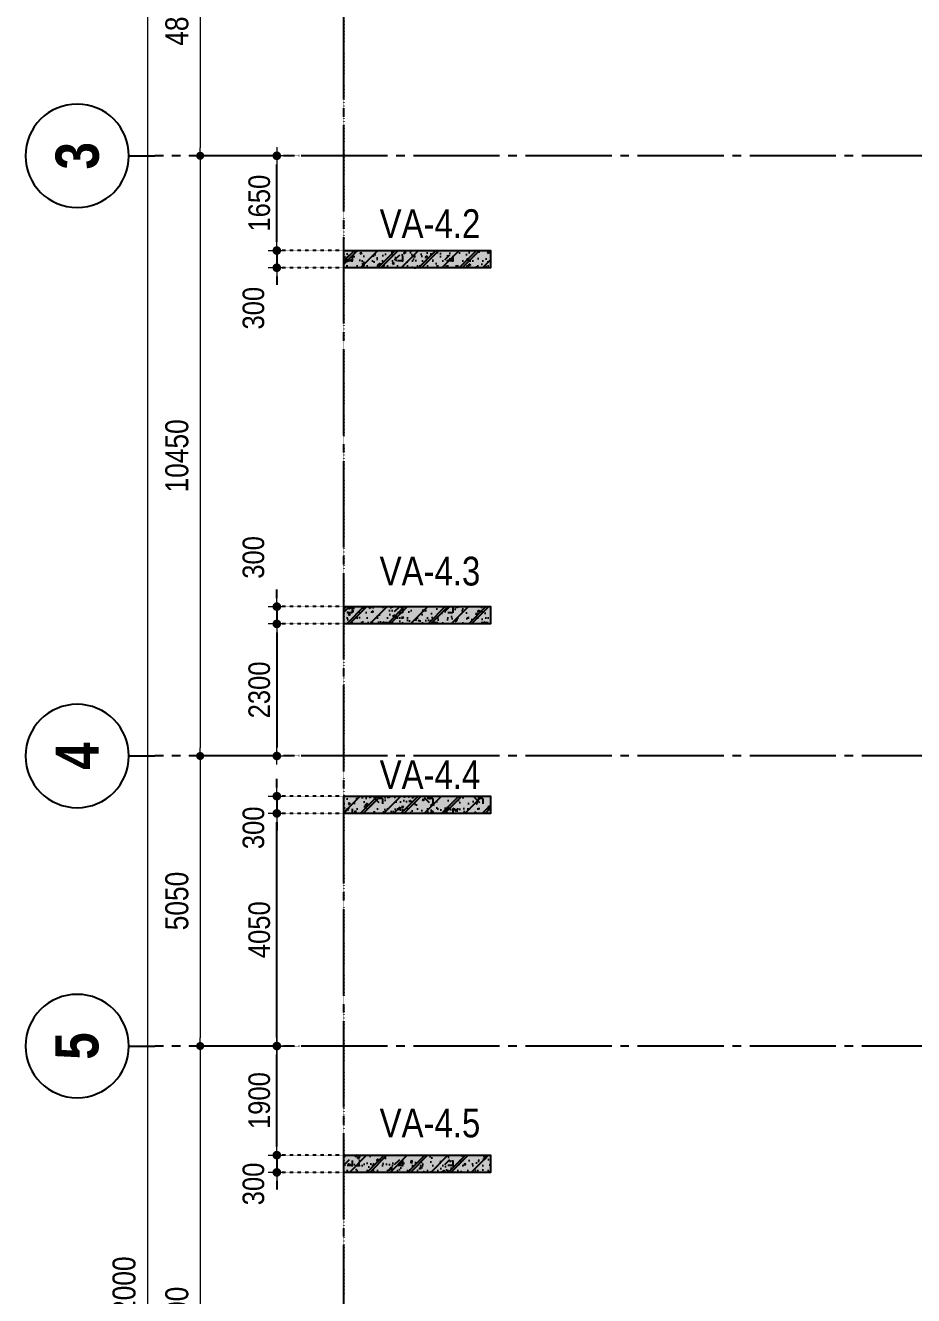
# Model space of a CAD drawing. Header units: millimetres. Extents: x -3973692 to -2843767, y 592734 to 838475.
# Drawn here: x -2954036 to -2938584, y 731186 to 753301 of the extents above; entities that cross this region are included whole.
import ezdxf
from ezdxf.enums import TextEntityAlignment as Align

# ---------------------------------------------------------------- set-up
doc = ezdxf.new("R2010")
doc.units = ezdxf.units.MM
doc.header["$MEASUREMENT"] = 0
doc.header["$PDMODE"] = 3
doc.header["$PDSIZE"] = -20
for name, pattern in [('CHG_XX_Luoi truc-Block A$0$MB_Luoi truc-150-TWA$0$Center101', [13, 10, -1, 1, -1]), ('DIVIDE2', [15.87499999999999, 6.349999999999998, -3.174999999999998, 0, -3.174999999999998, 0, -3.174999999999998]), ('DOT2', [0.125, 0, -0.125]), ('HIDDEN5', [2.8375, 1.25, -1.5875])]:
    doc.linetypes.add(name, pattern=pattern)
doc.layers.get('0').update_dxf_attribs({"lineweight": 9})
doc.layers.get('Defpoints').update_dxf_attribs({"color": 10, "lineweight": 0})
for name, color, linetype, lineweight in [("'S_General_Dim_1", 1, 'Continuous', 18), ("'S_General_Divide_3 Intermediate", 3, 'DIVIDE2', 40), ('CHG_XX_Cot_Block A-T8-15$0$DBAO', 3, 'Continuous', 13), ('CHG_XX_Luoi truc-Block A$0$Dim 200', 1, 'Continuous', 5), ('TEXT', 7, 'Continuous', 15)]:
    doc.layers.add(name, color=color, linetype=linetype, lineweight=lineweight)
for name, color, linetype in [('CHG_XX_Cot_Block A-T8-15$0$mb_cot tang 14-17 twa$0$Concrete Hatch', 218, 'Continuous'), ('CHG_XX_Cot_Block A-T8-15$0$mb_cot tang 14-17 twa$0$Concrete Line', 6, 'Continuous'), ('CHG_XX_Cot_Block A-T8-15$0$mb_cot tang 14-17 twa$0$Concrete Solid', 216, 'Continuous'), ('CHG_XX_Luoi truc-Block A$0$MB_Luoi truc-150-TWA$0$Grid', 34, 'Continuous'), ('CHG_XX_Luoi truc-Block A$0$MB_Luoi truc-150-TWA$0$Grid Line', 251, 'CHG_XX_Luoi truc-Block A$0$MB_Luoi truc-150-TWA$0$Center101'), ('dim', 1, 'Continuous')]:
    doc.layers.add(name, color=color, linetype=linetype)
doc.styles.add('arial', font='arial.ttf', dxfattribs={"width": 0.85})
doc.styles.add('CHG_XX_Luoi truc-Block A$0$MB_Luoi truc-150-TWA$0$Grid A-F$0$VNI-HelveCB', font='')
doc.styles.add('CHG_XX_Luoi truc-Block A$0$Star-HelCon', font='')
doc.styles.add('TTP-HelCon', font='')
doc.styles.get('CHG_XX_Luoi truc-Block A$0$MB_Luoi truc-150-TWA$0$Grid A-F$0$VNI-HelveCB').set_extended_font_data('VNI-Helve-Condense', bold=True)
doc.styles.get('CHG_XX_Luoi truc-Block A$0$Star-HelCon').set_extended_font_data('VNI-Helve-Condense')
doc.styles.get('TTP-HelCon').set_extended_font_data('VNI-Helve-Condense')
doc.dimstyles.new('150', dxfattribs={"dimscale": 150, "dimtxt": 2.5, "dimasz": 1, "dimexe": 0, "dimexo": 0, "dimgap": 0.75, "dimtad": 1, "dimdec": 0, "dimzin": 9, "dimdsep": 46, "dimtxsty": 'arial', "dimblk1": 'DIMDOT', "dimblk2": 'DIMDOT', "dimsah": 1, "dimcen": 2, "dimdle": 3, "dimclre": 8, "dimclrt": 2, "dimadec": 0, "dimazin": 0, "dimtfac": 1, "dimtdec": 0, "dimtix": 1, "dimtmove": 2, "dimatfit": 3, "dimldrblk": 'DIMPIJL', "dimfxl": 1, "dimtvp": 1.8, "dimtolj": 1, "dimtzin": 0, "dimarcsym": 0})
doc.dimstyles.new('CHG_XX_Luoi truc-Block A$0$Dim 200', dxfattribs={"dimscale": 200, "dimtxt": 2, "dimasz": 0.7, "dimexe": 1, "dimexo": 1, "dimgap": 1, "dimtad": 1, "dimdec": 0, "dimzin": 12, "dimdsep": 46, "dimtxsty": 'CHG_XX_Luoi truc-Block A$0$Star-HelCon', "dimblk": 'CHG_XX_Luoi truc-Block A$0$_Dot', "dimcen": 1, "dimclrd": 256, "dimclre": 256, "dimclrt": 3, "dimadec": 0, "dimazin": 0, "dimtfac": 1, "dimtdec": 0, "dimtix": 1, "dimtmove": 2, "dimatfit": 3, "dimldrblk": 'CHG_XX_Luoi truc-Block A$0$HTT Arrow 30', "dimfxl": 1, "dimtolj": 1, "dimtzin": 0, "dimarcsym": 0})

# ---------------------------------------------------------------- blocks, each defined once
blk = doc.blocks.new('*U3015')
at = {"layer": 'CHG_XX_Luoi truc-Block A$0$MB_Luoi truc-150-TWA$0$Grid Line'}
blk.add_line((0, 0), (0, 467), dxfattribs=at)
at = {"layer": 'CHG_XX_Luoi truc-Block A$0$MB_Luoi truc-150-TWA$0$Grid', "lineweight": -2, "style": 'CHG_XX_Luoi truc-Block A$0$MB_Luoi truc-150-TWA$0$Grid A-F$0$VNI-HelveCB'}
for tag, p in [('GRIDSUB', (0, 476)), ('GRID', (0, -9))]:
    blk.add_attdef(tag, text='', height=5, dxfattribs=at).set_placement(p, align=Align.MIDDLE)
blk = doc.blocks.new('CHG_XX_Luoi truc-Block A$0$_Dot')
at = {"color": 0, "linetype": 'ByBlock', "lineweight": -2}
blk.add_line((-0.5, 0), (-1, 0), dxfattribs=at)
at = {"color": 0, "linetype": 'ByBlock', "const_width": 0.5}
blk.add_lwpolyline([(-0.25, 0, 1), (0.25, 0, 1)], format="xyb", close=True, dxfattribs=at)
blk = doc.blocks.new('*D2997')
at = {"layer": 'CHG_XX_Luoi truc-Block A$0$Dim 200', "lineweight": -2, "transparency": 16777216}
for p, q in [((-1678.131983339686, 145909.6356885453), (-2699.98452554447, 145909.6356885453)), ((-2499.98452554447, 145769.6356885453), (-2499.984525544469, 141199.6356885453)), ((-1678.131983339686, 141059.6356885453), (-2699.984525544469, 141059.6356885453))]:
    blk.add_line(p, q, dxfattribs=at)
at = {"layer": 'Defpoints', "color": 0, "transparency": 16777216}
for p in [(-1478.131983339686, 145909.6356885453), (-2499.984525544469, 141059.6356885453), (-1478.131983339686, 141059.6356885453)]:
    blk.add_point(p, dxfattribs=at)
at = {"layer": 'CHG_XX_Luoi truc-Block A$0$Dim 200', "lineweight": -2, "transparency": 16777216, "xscale": 140, "yscale": 140, "zscale": 140}
for p, rotation in [((-2499.98452554447, 145909.6356885453), 90), ((-2499.984525544469, 141059.6356885453), 270)]:
    blk.add_blockref('CHG_XX_Luoi truc-Block A$0$_Dot', p, dxfattribs=dict(at, rotation=rotation))
at = {"layer": 'CHG_XX_Luoi truc-Block A$0$Dim 200', "color": 3, "transparency": 16777216, "insert": (-2904.251192211096, 143484.6356885452), "char_height": 400, "attachment_point": 5, "rotation": 90, "style": 'CHG_XX_Luoi truc-Block A$0$Star-HelCon'}
blk.add_mtext('\\A1;4850', dxfattribs=at)
blk = doc.blocks.new('CHG_XX_Luoi truc-Block A$0$HTT Arrow 30')
blk.add_hatch(color=256).paths.add_polyline_path([(-2.5, 0.3750000000000002), (-2.5, -0.3749999999999998), (0, 0)])
at = {"color": 0, "linetype": 'ByBlock', "lineweight": -2}
for p, q in [((0, 0), (-2.5, 0.3750000000000002)), ((-2.5, -0.3749999999999998), (-2.5, 0.3750000000000002)), ((0, 0), (-2.5, -0.3749999999999998))]:
    blk.add_line(p, q, dxfattribs=at)
blk = doc.blocks.new('*D2998')
at = {"layer": 'CHG_XX_Luoi truc-Block A$0$Dim 200', "lineweight": -2, "transparency": 16777216}
for p, q in [((-1678.131983339686, 141059.6356885453), (-2699.984525540747, 141059.6356885453)), ((-2499.984525540747, 140919.6356885453), (-2499.984525540744, 130749.6356885453)), ((-1678.131983812798, 130609.6356885453), (-2699.984525540744, 130609.6356885453))]:
    blk.add_line(p, q, dxfattribs=at)
at = {"layer": 'Defpoints', "color": 0, "transparency": 16777216}
for p in [(-1478.131983339686, 141059.6356885453), (-2499.984525540744, 130609.6356885453), (-1478.131983812798, 130609.6356885453)]:
    blk.add_point(p, dxfattribs=at)
at = {"layer": 'CHG_XX_Luoi truc-Block A$0$Dim 200', "lineweight": -2, "transparency": 16777216, "xscale": 140, "yscale": 140, "zscale": 140}
for p, rotation in [((-2499.984525540747, 141059.6356885453), 90), ((-2499.984525540744, 130609.6356885453), 270)]:
    blk.add_blockref('CHG_XX_Luoi truc-Block A$0$_Dot', p, dxfattribs=dict(at, rotation=rotation))
at = {"layer": 'CHG_XX_Luoi truc-Block A$0$Dim 200', "color": 3, "transparency": 16777216, "insert": (-2904.251192207374, 135834.6356885452), "char_height": 400, "attachment_point": 5, "rotation": 90, "style": 'CHG_XX_Luoi truc-Block A$0$Star-HelCon'}
blk.add_mtext('\\A1;10450', dxfattribs=at)
blk = doc.blocks.new('*D2999')
at = {"layer": 'CHG_XX_Luoi truc-Block A$0$Dim 200', "lineweight": -2, "transparency": 16777216}
for p, q in [((-1678.131983339686, 130609.6356885453), (-2699.984525544471, 130609.6356885453)), ((-2499.984525544471, 130469.6356885453), (-2499.984525544469, 125699.6356885453)), ((-1678.131983339686, 125559.6356885453), (-2699.984525544469, 125559.6356885453))]:
    blk.add_line(p, q, dxfattribs=at)
at = {"layer": 'Defpoints', "color": 0, "transparency": 16777216}
for p in [(-1478.131983339685, 130609.6356885453), (-2499.984525544469, 125559.6356885453), (-1478.131983339686, 125559.6356885453)]:
    blk.add_point(p, dxfattribs=at)
at = {"layer": 'CHG_XX_Luoi truc-Block A$0$Dim 200', "lineweight": -2, "transparency": 16777216, "xscale": 140, "yscale": 140, "zscale": 140}
for p, rotation in [((-2499.984525544471, 130609.6356885453), 90), ((-2499.984525544469, 125559.6356885453), 270)]:
    blk.add_blockref('CHG_XX_Luoi truc-Block A$0$_Dot', p, dxfattribs=dict(at, rotation=rotation))
at = {"layer": 'CHG_XX_Luoi truc-Block A$0$Dim 200', "color": 3, "transparency": 16777216, "insert": (-2904.2511922111, 128084.6356885452), "char_height": 400, "attachment_point": 5, "rotation": 90, "style": 'CHG_XX_Luoi truc-Block A$0$Star-HelCon'}
blk.add_mtext('\\A1;5050', dxfattribs=at)
blk = doc.blocks.new('*D3000')
at = {"layer": 'CHG_XX_Luoi truc-Block A$0$Dim 200', "lineweight": -2, "transparency": 16777216}
for p, q in [((-1678.131983339686, 125559.6356885453), (-2699.984525544472, 125559.6356885453)), ((-2499.984525544472, 125419.6356885453), (-2499.98452554447, 116299.6356885453)), ((-1828.131983339686, 116159.6356885453), (-2699.98452554447, 116159.6356885453))]:
    blk.add_line(p, q, dxfattribs=at)
at = {"layer": 'Defpoints', "color": 0, "transparency": 16777216}
for p in [(-1478.131983339686, 125559.6356885453), (-2499.98452554447, 116159.6356885453), (-1628.131983339686, 116159.6356885453)]:
    blk.add_point(p, dxfattribs=at)
at = {"layer": 'CHG_XX_Luoi truc-Block A$0$Dim 200', "lineweight": -2, "transparency": 16777216, "xscale": 140, "yscale": 140, "zscale": 140}
for p, rotation in [((-2499.984525544472, 125559.6356885453), 90), ((-2499.98452554447, 116159.6356885453), 270)]:
    blk.add_blockref('CHG_XX_Luoi truc-Block A$0$_Dot', p, dxfattribs=dict(at, rotation=rotation))
at = {"layer": 'CHG_XX_Luoi truc-Block A$0$Dim 200', "color": 3, "transparency": 16777216, "insert": (-2904.251192211103, 120859.6356885452), "char_height": 400, "attachment_point": 5, "rotation": 90, "style": 'CHG_XX_Luoi truc-Block A$0$Star-HelCon'}
blk.add_mtext('\\A1;9400', dxfattribs=at)
blk = doc.blocks.new('*D3004')
at = {"layer": 'CHG_XX_Luoi truc-Block A$0$Dim 200', "lineweight": -2, "transparency": 16777216}
for p, q in [((-2389.058254442077, 152259.6356885453), (-3618.466354361928, 152259.6356885453)), ((-3418.466354361928, 152119.6356885453), (-3418.466354361914, 90399.63568854523)), ((-2354.176773137588, 90259.63568854523), (-3618.466354361914, 90259.63568854523))]:
    blk.add_line(p, q, dxfattribs=at)
at = {"layer": 'Defpoints', "color": 0, "transparency": 16777216}
for p in [(-2189.058254442077, 152259.6356885453), (-3418.466354361914, 90259.63568854523), (-2154.176773137588, 90259.63568854523)]:
    blk.add_point(p, dxfattribs=at)
at = {"layer": 'CHG_XX_Luoi truc-Block A$0$Dim 200', "lineweight": -2, "transparency": 16777216, "xscale": 140, "yscale": 140, "zscale": 140}
for p, rotation in [((-3418.466354361928, 152259.6356885453), 90), ((-3418.466354361914, 90259.63568854523), 270)]:
    blk.add_blockref('CHG_XX_Luoi truc-Block A$0$_Dot', p, dxfattribs=dict(at, rotation=rotation))
at = {"layer": 'CHG_XX_Luoi truc-Block A$0$Dim 200', "color": 3, "transparency": 16777216, "insert": (-3822.733021028553, 121259.6356885452), "char_height": 400, "attachment_point": 5, "rotation": 90, "style": 'CHG_XX_Luoi truc-Block A$0$Star-HelCon'}
blk.add_mtext('\\A1;62000', dxfattribs=at)
blk = doc.blocks.new('*U3014')
at = {"layer": 'CHG_XX_Luoi truc-Block A$0$MB_Luoi truc-150-TWA$0$Grid', "lineweight": -2}
blk.add_line((0, 407), (0, 404), dxfattribs=at)
blk.add_circle((0, 413), 6, dxfattribs=at)
at = {"layer": 'CHG_XX_Luoi truc-Block A$0$MB_Luoi truc-150-TWA$0$Grid Line'}
blk.add_line((0, 0), (0, 404), dxfattribs=at)
at = {"layer": 'CHG_XX_Luoi truc-Block A$0$MB_Luoi truc-150-TWA$0$Grid', "lineweight": -2, "style": 'CHG_XX_Luoi truc-Block A$0$MB_Luoi truc-150-TWA$0$Grid A-F$0$VNI-HelveCB'}
for tag, p in [('GRIDSUB', (0, 413)), ('GRID', (0, -9))]:
    blk.add_attdef(tag, text='', height=5, dxfattribs=at).set_placement(p, align=Align.MIDDLE)
blk = doc.blocks.new('*U3162')
at = {"layer": 'CHG_XX_Cot_Block A-T8-15$0$mb_cot tang 14-17 twa$0$Concrete Hatch'}
h = blk.add_hatch(dxfattribs=at)
h.set_pattern_fill('CONCRETE', color=256, scale=50, style=0, pattern_type=2)
h.set_pattern_definition([(45, (150, -2500), (-176.7766952966369, 176.7766952966369), []), (45, (150, -2450), (-353.5533905932737, 353.5533905932738), []), (49.99999999999999, (150, -2500), (358.6300913003767, -31.37606749129755), [37.5, -412.5]), (355, (150, -2500), (-69.3756668065, 376.0960668500059), [30, -330]), (100.4514, (179.88584, -2502.614669999999), (289.2546908570108, 344.7197710304768), [31.870095, -350.571056]), (46.18420000000001, (150, -2400), (533.6205243128222, -82.75950716450905), [56.25, -618.75]), (96.6356, (194.4683725, -2406.8966535), (467.3313527743517, 487.0589354502209), [47.805144, -525.8565]), (351.1842, (150, -2400), (467.3309725668136, 487.0593004626623), [45, -495]), (21, (200, -2425), (298.4535260592309, -201.3094453326694), [37.5, -412.5]), (326.0000000000001, (200, -2425), (121.6576659607909, 362.5750225234265), [30, -330]), (71.4514, (224.8711165, -2441.775803), (420.111314290745, 161.2652483549762), [31.870095, -350.571056]), (37.50000000000001, (150, -2500), (6.079927658645334, 166.4469269156558), [0, -326, 0, -335, 0, -331.25]), (7.499999999999999, (150, -2500), (131.5347687210743, 197.2058559411801), [0, -191, 0, -318.5, 0, -126.25]), (327.5, (38.5, -2500), (266.9112180862045, -11.2774358671899), [0, -125, 0, -390, 0, -517.5]), (317.5, (-11.5, -2500), (291.5930846711931, 50.05249116615882), [0, -162.5, 0, -259, 0, -367.5]), (0, (325, -2325), (0, 875), [87.5, -787.5]), (0, (587.5, -2150), (0, 875), [87.5, -787.5]), (0, (412.5, -1800), (0, 875), [87.5, -350, 87.5, -350]), (90, (325, -2325), (-875, 5.35782974626967e-14), [87.5, -787.5]), (90, (412.5, -1800), (-875, 5.35782974626967e-14), [87.5, -787.5]), (90, (675, -2150), (-875, 5.35782974626967e-14), [87.5, -787.5]), (90, (850, -1887.5), (-875, 5.35782974626967e-14), [87.5, -787.5]), (135, (412.5, -2325), (-875.016357447105, 8.881784197001252e-14), [123.76, -1113.7]), (135, (500, -1800), (-875.016357447105, 8.881784197001252e-14), [123.76, -1113.7]), (45, (587.5, -2150), (8.881784197001252e-14, 875.016357447105), [123.76, -247.485, 123.76, -742.455]), (0, (-25, -2500), (87.5, 87.5), [-175, 0])])
h.paths.add_polyline_path([(-50, 50), (-50, -2500), (250, -2500), (250, 50)])
at = {"layer": 'CHG_XX_Cot_Block A-T8-15$0$mb_cot tang 14-17 twa$0$Concrete Solid'}
blk.add_hatch(color=256, dxfattribs=at).paths.add_polyline_path([(-50, 50), (-50, -2500), (250, -2500), (250, 50)])
at = {"layer": 'CHG_XX_Cot_Block A-T8-15$0$mb_cot tang 14-17 twa$0$Concrete Line'}
blk.add_lwpolyline([(-50, 50), (-50, -2500), (250, -2500), (250, 50)], close=True, dxfattribs=at)
blk = doc.blocks.new('DIMDOT')
for p, q in [((1, 0), (-1, 0)), ((0, -1), (0, 1))]:
    blk.add_line(p, q)
at = {"const_width": 0.5}
blk.add_lwpolyline([(-0.25, 0, 1), (0.25, 0, 1)], format="xyb", close=True, dxfattribs=at)
blk = doc.blocks.new('*D667')
at = {"layer": "'S_General_Dim_1", "color": 0, "lineweight": -2, "transparency": 16777216}
for p, q in [((-2949662.051391172, 749530.6471381305), (-2949662.051391172, 749680.6471381305)), ((-2949662.051391172, 749380.6471381305), (-2949662.051391172, 749081.0114495864)), ((-2949662.051391172, 748931.0114495864), (-2949662.051391172, 748781.0114495864))]:
    blk.add_line(p, q, dxfattribs=at)
at = {"layer": "'S_General_Dim_1", "color": 8, "linetype": 'HIDDEN5', "lineweight": -2, "transparency": 16777216}
for p, q in [((-2948495.198556937, 749380.6471381305), (-2949662.051391172, 749380.6471381305)), ((-2948495.198556938, 749081.0114495864), (-2949662.051391172, 749081.0114495864))]:
    blk.add_line(p, q, dxfattribs=at)
at = {"layer": 'Defpoints', "color": 0, "transparency": 16777216}
for p in [(-2948495.198556937, 749380.6471381305), (-2949662.051391172, 749081.0114495864), (-2948495.198556938, 749081.0114495864)]:
    blk.add_point(p, dxfattribs=at)
at = {"layer": "'S_General_Dim_1", "color": 0, "lineweight": -2, "transparency": 16777216, "xscale": 150, "yscale": 150, "zscale": 150}
for p, rotation in [((-2949662.051391172, 749380.6471381305), 270), ((-2949662.051391172, 749081.0114495864), 90)]:
    blk.add_blockref('DIMDOT', p, dxfattribs=dict(at, rotation=rotation))
at = {"layer": "'S_General_Dim_1", "color": 2, "transparency": 16777216, "insert": (-2950067.337884995, 748376.9322943941), "char_height": 375, "attachment_point": 5, "rotation": 90, "style": 'arial'}
blk.add_mtext('\\A1;300', dxfattribs=at)
blk = doc.blocks.new('DIMPIJL')
at = {"linetype": 'ByBlock'}
blk.add_solid([(-2.5, 0.4166666666666686), (-2.5, -0.4166666666666686), (0, 0)], dxfattribs=at)
blk = doc.blocks.new('*D668')
at = {"layer": "'S_General_Dim_1", "color": 0, "lineweight": -2, "transparency": 16777216}
for p, q in [((-2949662.051391172, 743331.0114495864), (-2949662.051391172, 743481.0114495864)), ((-2949662.051391172, 743181.0114495864), (-2949662.051391172, 742880.6471436087)), ((-2949662.051391172, 742730.6471436087), (-2949662.051391172, 742580.6471436087))]:
    blk.add_line(p, q, dxfattribs=at)
at = {"layer": "'S_General_Dim_1", "color": 8, "linetype": 'HIDDEN5', "lineweight": -2, "transparency": 16777216}
for p, q in [((-2948495.198556938, 743181.0114495864), (-2949662.051391172, 743181.0114495864)), ((-2948495.198556937, 742880.6471436087), (-2949662.051391172, 742880.6471436087))]:
    blk.add_line(p, q, dxfattribs=at)
at = {"layer": 'Defpoints', "color": 0, "transparency": 16777216}
for p in [(-2948495.198556938, 743181.0114495864), (-2949662.051391172, 742880.6471436087), (-2948495.198556937, 742880.6471436087)]:
    blk.add_point(p, dxfattribs=at)
at = {"layer": "'S_General_Dim_1", "color": 0, "lineweight": -2, "transparency": 16777216, "xscale": 150, "yscale": 150, "zscale": 150}
for p, rotation in [((-2949662.051391172, 743181.0114495864), 270), ((-2949662.051391172, 742880.6471436087), 90)]:
    blk.add_blockref('DIMDOT', p, dxfattribs=dict(at, rotation=rotation))
at = {"layer": "'S_General_Dim_1", "color": 2, "transparency": 16777216, "insert": (-2950067.337884995, 744037.4641652113), "char_height": 375, "attachment_point": 5, "rotation": 90, "style": 'arial'}
blk.add_mtext('\\A1;300', dxfattribs=at)
blk = doc.blocks.new('*D669')
at = {"layer": "'S_General_Dim_1", "color": 0, "lineweight": -2, "transparency": 16777216}
for p, q in [((-2949662.051391168, 740030.6471437288), (-2949662.051391168, 740180.6471437288)), ((-2949662.051391168, 739880.6471437288), (-2949662.051391168, 739581.0114495864)), ((-2949662.051391168, 739431.0114495864), (-2949662.051391168, 739281.0114495864))]:
    blk.add_line(p, q, dxfattribs=at)
at = {"layer": "'S_General_Dim_1", "color": 8, "linetype": 'HIDDEN5', "lineweight": -2, "transparency": 16777216}
for p, q in [((-2948495.198556937, 739880.6471437288), (-2949662.051391168, 739880.6471437288)), ((-2948495.198556828, 739581.0114495864), (-2949662.051391168, 739581.0114495864))]:
    blk.add_line(p, q, dxfattribs=at)
at = {"layer": 'Defpoints', "color": 0, "transparency": 16777216}
for p in [(-2948495.198556937, 739880.6471437288), (-2949662.051391168, 739581.0114495864), (-2948495.198556828, 739581.0114495864)]:
    blk.add_point(p, dxfattribs=at)
at = {"layer": "'S_General_Dim_1", "color": 0, "lineweight": -2, "transparency": 16777216, "xscale": 150, "yscale": 150, "zscale": 150}
for p, rotation in [((-2949662.051391168, 739880.6471437288), 270), ((-2949662.051391168, 739581.0114495864), 90)]:
    blk.add_blockref('DIMDOT', p, dxfattribs=dict(at, rotation=rotation))
at = {"layer": "'S_General_Dim_1", "color": 2, "transparency": 16777216, "insert": (-2950067.337884995, 739329.4825519066), "char_height": 375, "attachment_point": 5, "rotation": 90, "style": 'arial'}
blk.add_mtext('\\A1;300', dxfattribs=at)
blk = doc.blocks.new('*D670')
at = {"layer": "'S_General_Dim_1", "color": 0, "lineweight": -2, "transparency": 16777216}
for p, q in [((-2949662.051391171, 733781.0114552707), (-2949662.051391171, 733931.0114552707)), ((-2949662.051391171, 733631.0114552707), (-2949662.051391171, 733331.0114552707)), ((-2949662.051391171, 733181.0114552707), (-2949662.051391171, 733031.0114552707))]:
    blk.add_line(p, q, dxfattribs=at)
at = {"layer": "'S_General_Dim_1", "color": 8, "linetype": 'HIDDEN5', "lineweight": -2, "transparency": 16777216}
for p, q in [((-2948495.198556493, 733631.0114552707), (-2949662.051391171, 733631.0114552707)), ((-2948495.198556493, 733331.0114552707), (-2949662.051391171, 733331.0114552707))]:
    blk.add_line(p, q, dxfattribs=at)
at = {"layer": 'Defpoints', "color": 0, "transparency": 16777216}
for p in [(-2948495.198556493, 733631.0114552707), (-2949662.051391171, 733331.0114552707), (-2948495.198556493, 733331.0114552707)]:
    blk.add_point(p, dxfattribs=at)
at = {"layer": "'S_General_Dim_1", "color": 0, "lineweight": -2, "transparency": 16777216, "xscale": 150, "yscale": 150, "zscale": 150}
for p, rotation in [((-2949662.051391171, 733631.0114552707), 270), ((-2949662.051391171, 733331.0114552707), 90)]:
    blk.add_blockref('DIMDOT', p, dxfattribs=dict(at, rotation=rotation))
at = {"layer": "'S_General_Dim_1", "color": 2, "transparency": 16777216, "insert": (-2950067.337884995, 733129.4825531367), "char_height": 375, "attachment_point": 5, "rotation": 90, "style": 'arial'}
blk.add_mtext('\\A1;300', dxfattribs=at)
blk = doc.blocks.new('*D683')
at = {"layer": "'S_General_Dim_1", "color": 8, "linetype": 'HIDDEN5', "lineweight": -2, "transparency": 16777216}
for p, q in [((-2949272.23850796, 751030.6471381313), (-2949662.051391168, 751030.6471381313)), ((-2948495.198556937, 749380.6471381305), (-2949662.051391168, 749380.6471381305))]:
    blk.add_line(p, q, dxfattribs=at)
at = {"layer": "'S_General_Dim_1", "color": 0, "lineweight": -2, "transparency": 16777216}
blk.add_line((-2949662.051391168, 749530.6471381305), (-2949662.051391168, 750880.6471381313), dxfattribs=at)
at = {"layer": 'Defpoints', "color": 0, "transparency": 16777216}
for p in [(-2949662.051391168, 751030.6471381313), (-2949272.23850796, 751030.6471381313), (-2948495.198556937, 749380.6471381305)]:
    blk.add_point(p, dxfattribs=at)
at = {"layer": "'S_General_Dim_1", "color": 0, "lineweight": -2, "transparency": 16777216, "xscale": 150, "yscale": 150, "zscale": 150}
for p, rotation in [((-2949662.051391168, 751030.6471381313), 90), ((-2949662.051391168, 749380.6471381305), 270)]:
    blk.add_blockref('DIMDOT', p, dxfattribs=dict(at, rotation=rotation))
at = {"layer": "'S_General_Dim_1", "color": 2, "transparency": 16777216, "insert": (-2949966.016261563, 750205.6471381318), "char_height": 375, "attachment_point": 5, "rotation": 90, "style": 'arial'}
blk.add_mtext('\\A1;1650', dxfattribs=at)
blk = doc.blocks.new('*D684')
at = {"layer": "'S_General_Dim_1", "color": 8, "linetype": 'HIDDEN5', "lineweight": -2, "transparency": 16777216}
for p, q in [((-2949272.23850796, 735530.6471381313), (-2949662.05139117, 735530.6471381313)), ((-2948495.198556493, 733631.0114552707), (-2949662.05139117, 733631.0114552707))]:
    blk.add_line(p, q, dxfattribs=at)
at = {"layer": "'S_General_Dim_1", "color": 0, "lineweight": -2, "transparency": 16777216}
blk.add_line((-2949662.05139117, 733781.0114552707), (-2949662.05139117, 735380.6471381313), dxfattribs=at)
at = {"layer": 'Defpoints', "color": 0, "transparency": 16777216}
for p in [(-2949662.05139117, 735530.6471381313), (-2949272.23850796, 735530.6471381313), (-2948495.198556493, 733631.0114552707)]:
    blk.add_point(p, dxfattribs=at)
at = {"layer": "'S_General_Dim_1", "color": 0, "lineweight": -2, "transparency": 16777216, "xscale": 150, "yscale": 150, "zscale": 150}
for p, rotation in [((-2949662.05139117, 735530.6471381313), 90), ((-2949662.05139117, 733631.0114552707), 270)]:
    blk.add_blockref('DIMDOT', p, dxfattribs=dict(at, rotation=rotation))
at = {"layer": "'S_General_Dim_1", "color": 2, "transparency": 16777216, "insert": (-2949966.016261565, 734580.8292967018), "char_height": 375, "attachment_point": 5, "rotation": 90, "style": 'arial'}
blk.add_mtext('\\A1;1900', dxfattribs=at)
blk = doc.blocks.new('*D685')
at = {"layer": "'S_General_Dim_1", "color": 8, "linetype": 'HIDDEN5', "lineweight": -2, "transparency": 16777216}
for p, q in [((-2948495.198556828, 739581.0114495864), (-2949662.051391172, 739581.0114495864)), ((-2949272.23850796, 735530.6471381313), (-2949662.051391172, 735530.6471381313))]:
    blk.add_line(p, q, dxfattribs=at)
at = {"layer": "'S_General_Dim_1", "color": 0, "lineweight": -2, "transparency": 16777216}
blk.add_line((-2949662.051391172, 735680.6471381313), (-2949662.051391172, 739431.0114495864), dxfattribs=at)
at = {"layer": 'Defpoints', "color": 0, "transparency": 16777216}
for p in [(-2949662.051391172, 739581.0114495864), (-2948495.198556828, 739581.0114495864), (-2949272.23850796, 735530.6471381313)]:
    blk.add_point(p, dxfattribs=at)
at = {"layer": "'S_General_Dim_1", "color": 0, "lineweight": -2, "transparency": 16777216, "xscale": 150, "yscale": 150, "zscale": 150}
for p, rotation in [((-2949662.051391172, 739581.0114495864), 90), ((-2949662.051391172, 735530.6471381313), 270)]:
    blk.add_blockref('DIMDOT', p, dxfattribs=dict(at, rotation=rotation))
at = {"layer": "'S_General_Dim_1", "color": 2, "transparency": 16777216, "insert": (-2949966.016261567, 737555.8292938597), "char_height": 375, "attachment_point": 5, "rotation": 90, "style": 'arial'}
blk.add_mtext('\\A1;4050', dxfattribs=at)
blk = doc.blocks.new('*D686')
at = {"layer": "'S_General_Dim_1", "color": 8, "linetype": 'HIDDEN5', "lineweight": -2, "transparency": 16777216}
for p, q in [((-2948495.198556937, 742880.6471436087), (-2949662.051391168, 742880.6471436087)), ((-2949275.045288672, 740580.6471381313), (-2949662.051391168, 740580.6471381313))]:
    blk.add_line(p, q, dxfattribs=at)
at = {"layer": "'S_General_Dim_1", "color": 0, "lineweight": -2, "transparency": 16777216}
blk.add_line((-2949662.051391168, 742730.6471436087), (-2949662.051391168, 740730.6471381313), dxfattribs=at)
at = {"layer": 'Defpoints', "color": 0, "transparency": 16777216}
for p in [(-2948495.198556937, 742880.6471436087), (-2949662.051391168, 740580.6471381313), (-2949275.045288672, 740580.6471381313)]:
    blk.add_point(p, dxfattribs=at)
at = {"layer": "'S_General_Dim_1", "color": 0, "lineweight": -2, "transparency": 16777216, "xscale": 150, "yscale": 150, "zscale": 150}
for p, rotation in [((-2949662.051391168, 742880.6471436087), 90), ((-2949662.051391168, 740580.6471381313), 270)]:
    blk.add_blockref('DIMDOT', p, dxfattribs=dict(at, rotation=rotation))
at = {"layer": "'S_General_Dim_1", "color": 2, "transparency": 16777216, "insert": (-2949966.144160608, 741730.6471408708), "char_height": 375, "attachment_point": 5, "rotation": 90, "style": 'arial'}
blk.add_mtext('\\A1;2300', dxfattribs=at)
blk = doc.blocks.new('a')
at = {"layer": 'TEXT', "color": 3, "style": 'TTP-HelCon'}
for s, p in [('VA-4.2', (622.0308856256306, -12621.18041008338)), ('VA-4.3', (622.0308856256306, -18671.74291008338)), ('VA-4.4', (622.0308856256306, -22215.64091008343)), ('VA-4.5', (622.0308856256306, -28280.66441008355))]:
    blk.add_text(s, height=500, dxfattribs=at).set_placement(p)
blk = doc.blocks.new('CHG_XX_Luoi truc-Block A')
at = {"layer": 'CHG_XX_Luoi truc-Block A$0$MB_Luoi truc-150-TWA$0$Grid', "xscale": 150, "yscale": 150, "zscale": 150}
blk.add_blockref('*U3015', (0, 87440.67921933654), dxfattribs=at)
at = {"layer": 'CHG_XX_Luoi truc-Block A$0$MB_Luoi truc-150-TWA$0$Grid'}
ref = blk.add_blockref('*U3014', (57309.50927037185, 141059.6356885452), dxfattribs=dict(at, xscale=-150, yscale=150, zscale=150, rotation=90))
ref.add_attrib('GRIDSUB', '3', dxfattribs={"lineweight": -2, "height": 750, "rotation": 90, "style": 'CHG_XX_Luoi truc-Block A$0$MB_Luoi truc-150-TWA$0$Grid A-F$0$VNI-HelveCB'}).set_placement((-4640.490729628131, 141059.6356885452), align=Align.MIDDLE)
ref = blk.add_blockref('*U3014', (57309.50927037185, 130609.6356885452), dxfattribs=dict(at, xscale=-150, yscale=150, zscale=150, rotation=90))
ref.add_attrib('GRIDSUB', '4', dxfattribs={"lineweight": -2, "height": 750, "rotation": 90, "style": 'CHG_XX_Luoi truc-Block A$0$MB_Luoi truc-150-TWA$0$Grid A-F$0$VNI-HelveCB'}).set_placement((-4640.490729628131, 130609.6356885452), align=Align.MIDDLE)
ref = blk.add_blockref('*U3014', (57309.50927037185, 125559.6356885452), dxfattribs=dict(at, xscale=-150, yscale=150, zscale=150, rotation=90))
ref.add_attrib('GRIDSUB', '5', dxfattribs={"lineweight": -2, "height": 750, "rotation": 90, "style": 'CHG_XX_Luoi truc-Block A$0$MB_Luoi truc-150-TWA$0$Grid A-F$0$VNI-HelveCB'}).set_placement((-4640.490729628131, 125559.6356885452), align=Align.MIDDLE)
at = {"layer": 'CHG_XX_Luoi truc-Block A$0$Dim 200'}
for base, p1, p2, picture, middle in [((-3418.466354361914, 90259.63568854523), (-2189.058254442076, 152259.6356885452), (-2154.176773137588, 90259.6356885452), '*D3004', (-3822.733021028553, 121259.6356885452)), ((-2499.984525544469, 141059.6356885453), (-1478.131983339685, 145909.6356885452), (-1478.131983339685, 141059.6356885452), '*D2997', (-2904.251192211096, 143484.6356885452)), ((-2499.984525540744, 130609.6356885453), (-1478.131983339685, 141059.6356885452), (-1478.131983812797, 130609.6356885452), '*D2998', (-2904.251192207374, 135834.6356885452)), ((-2499.984525544469, 125559.6356885453), (-1478.131983339685, 130609.6356885452), (-1478.131983339685, 125559.6356885452), '*D2999', (-2904.2511922111, 128084.6356885452)), ((-2499.98452554447, 116159.6356885453), (-1478.131983339685, 125559.6356885452), (-1628.131983339685, 116159.6356885452), '*D3000', (-2904.251192211103, 120859.6356885452))]:
    dim = blk.add_linear_dim(base=base, p1=p1, p2=p2, angle=90, dimstyle='CHG_XX_Luoi truc-Block A$0$Dim 200', dxfattribs=at)
    dim.commit()
    dim.dimension.update_dxf_attribs({"geometry": picture, "text_midpoint": middle})
blk = doc.blocks.new('CHG_XX_Cot_Block A-T8-15')
at = {"layer": 'CHG_XX_Cot_Block A-T8-15$0$DBAO'}
blk.add_blockref('CHG_XX_Luoi truc-Block A', (8014952.261310224, 1085573.729690651), dxfattribs=at)
at = {"layer": 'CHG_XX_Cot_Block A-T8-15$0$mb_cot tang 14-17 twa$0$Concrete Line', "xscale": -1, "rotation": 90}
for p in [(8015002.261310224, 1224933.729690651), (8015002.261310224, 1218733.729690651), (8015002.261310224, 1215433.729690651), (8015002.261310224, 1209183.729696335)]:
    blk.add_blockref('*U3162', p, dxfattribs=at)

msp = doc.modelspace()

# ---------------------------------------------------------------- linework, layer by layer
at = {"layer": 'dim', "linetype": 'DOT2', "ltscale": 10}
msp.add_line((-2948495.198556936, 755371.0114551636), (-2948495.198556676, 717546.0159505988), dxfattribs=at)

# ---------------------------------------------------------------- block references
at = {"layer": "'S_General_Divide_3 Intermediate"}
msp.add_blockref('CHG_XX_Cot_Block A-T8-15', (-10963447.45986716, -475602.7182410646), dxfattribs=at)
at = {"layer": 'TEXT'}
msp.add_blockref('a', (-2948495.198556936, 762221.0114495861), dxfattribs=at)

# ---------------------------------------------------------------- dimensions: what is measured, and where the dimension line sits
at = {"layer": "'S_General_Dim_1"}
for base, p1, p2, picture, middle in [((-2949662.051391168, 751030.6471381313), (-2948495.198556936, 749380.6471381303), (-2949272.238507959, 751030.6471381311), '*D683', (-2949966.016261563, 750205.6471381318)), ((-2949662.051391168, 740580.6471381313), (-2948495.198556936, 742880.6471436084), (-2949275.045288671, 740580.6471381311), '*D686', (-2949966.144160608, 741730.6471408708)), ((-2949662.051391172, 739581.0114495864), (-2949272.238507959, 735530.6471381311), (-2948495.198556827, 739581.0114495861), '*D685', (-2949966.016261567, 737555.8292938597)), ((-2949662.05139117, 735530.6471381313), (-2948495.198556492, 733631.0114552705), (-2949272.238507959, 735530.6471381311), '*D684', (-2949966.016261565, 734580.8292967018))]:
    dim = msp.add_linear_dim(base=base, p1=p1, p2=p2, angle=90, dimstyle='150', dxfattribs=at)
    dim.commit()
    dim.dimension.update_dxf_attribs({"geometry": picture, "text_midpoint": middle})
for base, p1, p2, picture, middle in [((-2949662.051391172, 749081.0114495864), (-2948495.198556936, 749380.6471381303), (-2948495.198556937, 749081.0114495861), '*D667', (-2950067.337884995, 748376.9322943941)), ((-2949662.051391172, 742880.6471436087), (-2948495.198556937, 743181.0114495861), (-2948495.198556936, 742880.6471436084), '*D668', (-2950067.337884995, 744037.4641652113)), ((-2949662.051391168, 739581.0114495864), (-2948495.198556936, 739880.6471437286), (-2948495.198556827, 739581.0114495861), '*D669', (-2950067.337884995, 739329.4825519066)), ((-2949662.051391171, 733331.0114552707), (-2948495.198556492, 733631.0114552705), (-2948495.198556492, 733331.0114552705), '*D670', (-2950067.337884995, 733129.4825531367))]:
    dim = msp.add_linear_dim(base=base, p1=p1, p2=p2, angle=90, dimstyle='150', dxfattribs=at)
    dim.commit()
    dim.dimension.update_dxf_attribs({"geometry": picture, "text_midpoint": middle, "dimtype": 160})

doc.saveas('drawing.dxf')
